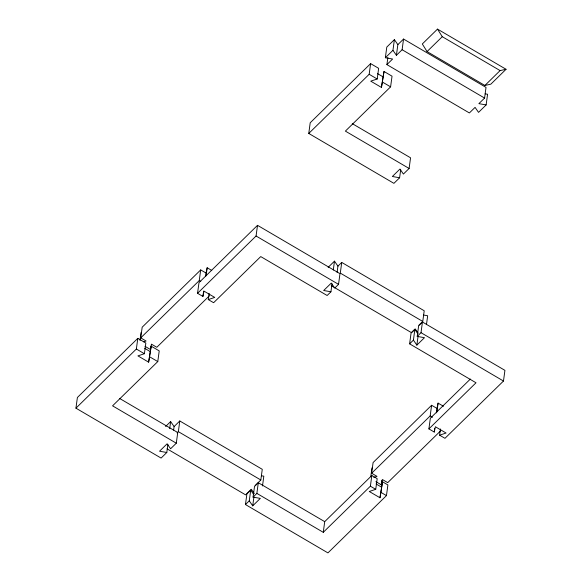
<?xml version="1.0" encoding="UTF-8"?>
<svg xmlns="http://www.w3.org/2000/svg" width="582" height="582" viewBox="0 0 582 582"><rect width="100%" height="100%" fill="white"/><g stroke="black" fill="none" stroke-linecap="round" stroke-linejoin="round"><path stroke-width="0.87" d="M166.794 452.498L161.098 458.078L75.944 408.171L77.391 397.491L137.803 338.346L145.835 343.053L144.394 353.725L137.919 355.878L148.628 362.157L151.196 346.188L159.228 350.895L157.78 361.575L112.566 405.843L176.295 443.2L170.591 448.78L167.136 443.782L159.541 451.217L166.794 452.498L167.878 444.495M75.944 408.171L136.363 349.018L137.803 338.346M139.978 340.492L141.055 332.489M143.667 341.816L146.089 341.016L140.735 337.873L142.183 327.2L200.695 269.91L206.05 273.045L205.57 276.603M148.628 362.157L151.196 346.188M169.682 428.672L170.642 421.557L174.098 426.555L173.618 430.113M176.295 443.2L177.736 432.521L119.448 398.357M177.088 432.892L178.354 431.655L179.794 420.975L262.271 469.318L260.823 479.99L255.127 485.577M209.105 293.35L208.261 299.577L214.743 297.424L204.027 291.146L202.907 296.434L197.553 293.299L199 282.619L257.513 225.329L339.983 273.671L338.542 284.351L334.737 288.068L331.282 283.07L323.687 290.513L330.94 291.786L332.024 283.783M140.735 337.873L199.255 280.582L200.695 269.91M202.907 296.434L203.627 291.102M206.093 275.766L207.17 267.756L211.761 270.448M197.553 293.299L256.065 236.008L257.513 225.329M324.712 521.647L258.306 482.725L256.866 493.398L323.272 532.319L324.712 521.647L371.833 475.516L377.187 478.659L375.739 489.331L369.264 491.484L379.973 497.763L382.541 481.794L387.896 484.937L386.455 495.609L327.935 552.9L245.466 504.558L246.906 493.885L250.711 490.16L253.672 494.445M245.466 504.558L249.263 500.84L250.711 490.16M249.263 500.84L252.719 505.838L260.321 498.396L253.068 497.115L254.509 486.443L258.306 482.725M252.719 505.838L253.927 496.941M399.608 177.772L393.912 183.352L308.766 133.445L310.206 122.773L370.618 63.62L378.656 68.327L377.209 79.007L370.734 81.153L381.443 87.431L384.011 71.47L392.042 76.177L390.595 86.849L345.381 131.117L409.11 168.474L403.413 174.054L399.958 169.056L392.355 176.499L399.608 177.772L400.692 169.769M262.504 485.963L263.821 476.178L261.405 475.749M333.282 270.041L334.483 261.143L337.938 266.149L337.094 272.376M422.765 321.439L424.213 310.766L341.736 262.424L340.295 273.103L422.765 321.439L418.967 325.163M308.766 133.445L369.177 74.292L370.618 63.62M381.443 87.431L384.011 71.47M485.162 93.826L487.578 94.255L486.137 104.927L478.535 112.37L475.079 107.372L469.383 112.952L386.906 64.609L392.61 59.029L385.357 57.749L386.797 47.077L394.4 39.634L397.855 44.632L396.407 55.312L392.952 50.307L394.4 39.634M386.906 64.609L387.874 57.494M396.407 55.312L402.111 49.732L403.552 39.052L486.021 87.395L484.58 98.067L478.877 103.647L486.137 104.927M409.11 168.474L410.55 157.802L352.263 123.631M370.778 476.738L371.978 467.841M373.775 477.444L377.012 476.367L371.658 473.231L373.098 462.552L431.611 405.261L436.973 408.404L436.369 412.849M323.272 532.319L370.385 486.196L371.833 475.516M375.892 481.656L381.246 484.799L381.843 480.346M379.973 497.763L382.541 481.794M440.45 428.956L439.614 435.183L446.088 433.03L435.38 426.752L434.259 432.04L428.898 428.905L476.018 382.774L409.612 343.853L411.052 333.173L414.857 329.456L417.818 333.741M409.612 343.853L413.409 340.128L414.857 329.456M413.409 340.128L416.865 345.126L424.467 337.691L417.214 336.411L418.654 325.731L422.452 322.013L504.929 370.356L503.481 381.028L444.968 438.319L439.614 435.183M416.865 345.126L418.072 336.229M417.214 336.411L421.012 332.686L422.452 322.013M426.461 324.661L427.668 315.764L423.631 315.051M371.658 473.231L430.171 415.941L431.611 405.261M428.898 428.905L430.345 418.225L470.358 379.049M436.886 412.005L438.093 403.115L443.448 406.251M434.259 432.04L434.739 428.483M206.05 273.045L207.17 267.756M381.246 484.799L382.367 479.503L387.721 482.645L440.45 431.022M436.973 408.404L438.093 403.115M397.855 44.632L403.552 39.052M385.357 57.749L392.952 50.307M437.504 29.1L422.306 43.977L427.064 51.565L484.901 85.467L490.852 84.157L506.056 69.28L437.504 29.1L442.262 36.688L500.098 70.589L506.056 69.28M427.064 51.565L442.262 36.688M209.527 295.663L156.805 347.294L151.451 344.151L150.323 349.44L144.969 346.305M484.901 85.467L500.098 70.589M165.579 426.519L170.642 421.557M328.153 267.349L334.483 261.143M174.098 426.555L179.794 420.975M337.938 266.149L341.736 262.424M330.94 291.786L327.142 295.51L260.736 256.582L213.616 302.713L208.261 299.577M253.068 497.115L256.866 493.398M402.111 49.732L484.58 98.067M377.529 73.616L382.883 76.759M369.177 74.292L377.209 79.007M382.563 82.142L390.595 86.849M256.065 236.008L338.542 284.351M421.012 332.686L503.481 381.028M331.231 285.631L411.365 332.598L415.17 328.881L418.131 333.166M199.255 280.582L200.783 281.477M430.171 415.941L432.47 417.287M144.714 348.342L150.069 351.477M376.067 483.948L381.421 487.083M136.363 349.018L144.394 353.725M149.749 356.868L157.78 361.575M370.385 486.196L375.739 489.331M381.094 492.474L386.455 495.609M178.354 431.655L260.823 479.99M167.041 448.817L245.626 494.875L251.322 489.295L254.29 493.58"/></g></svg>
